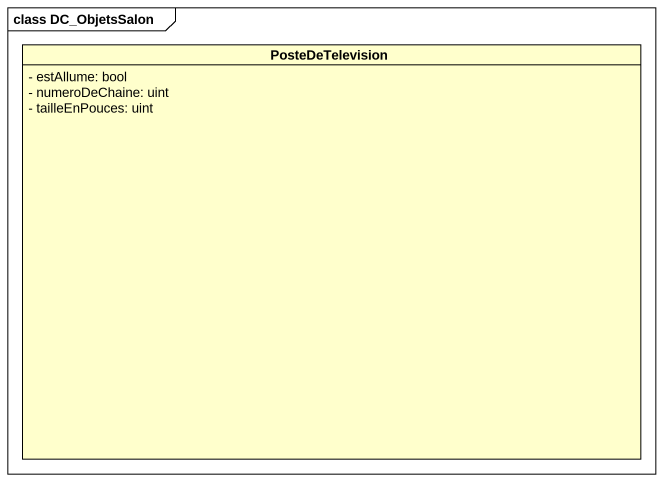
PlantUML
@startuml
mainframe class DC_ObjetsSalon
hide circle
hide empty members
skinparam classAttributeIconSize 0
class PosteDeTelevision {
  - estAllume: bool
  - numeroDeChaine: uint
  - tailleEnPouces: uint
}
@enduml
